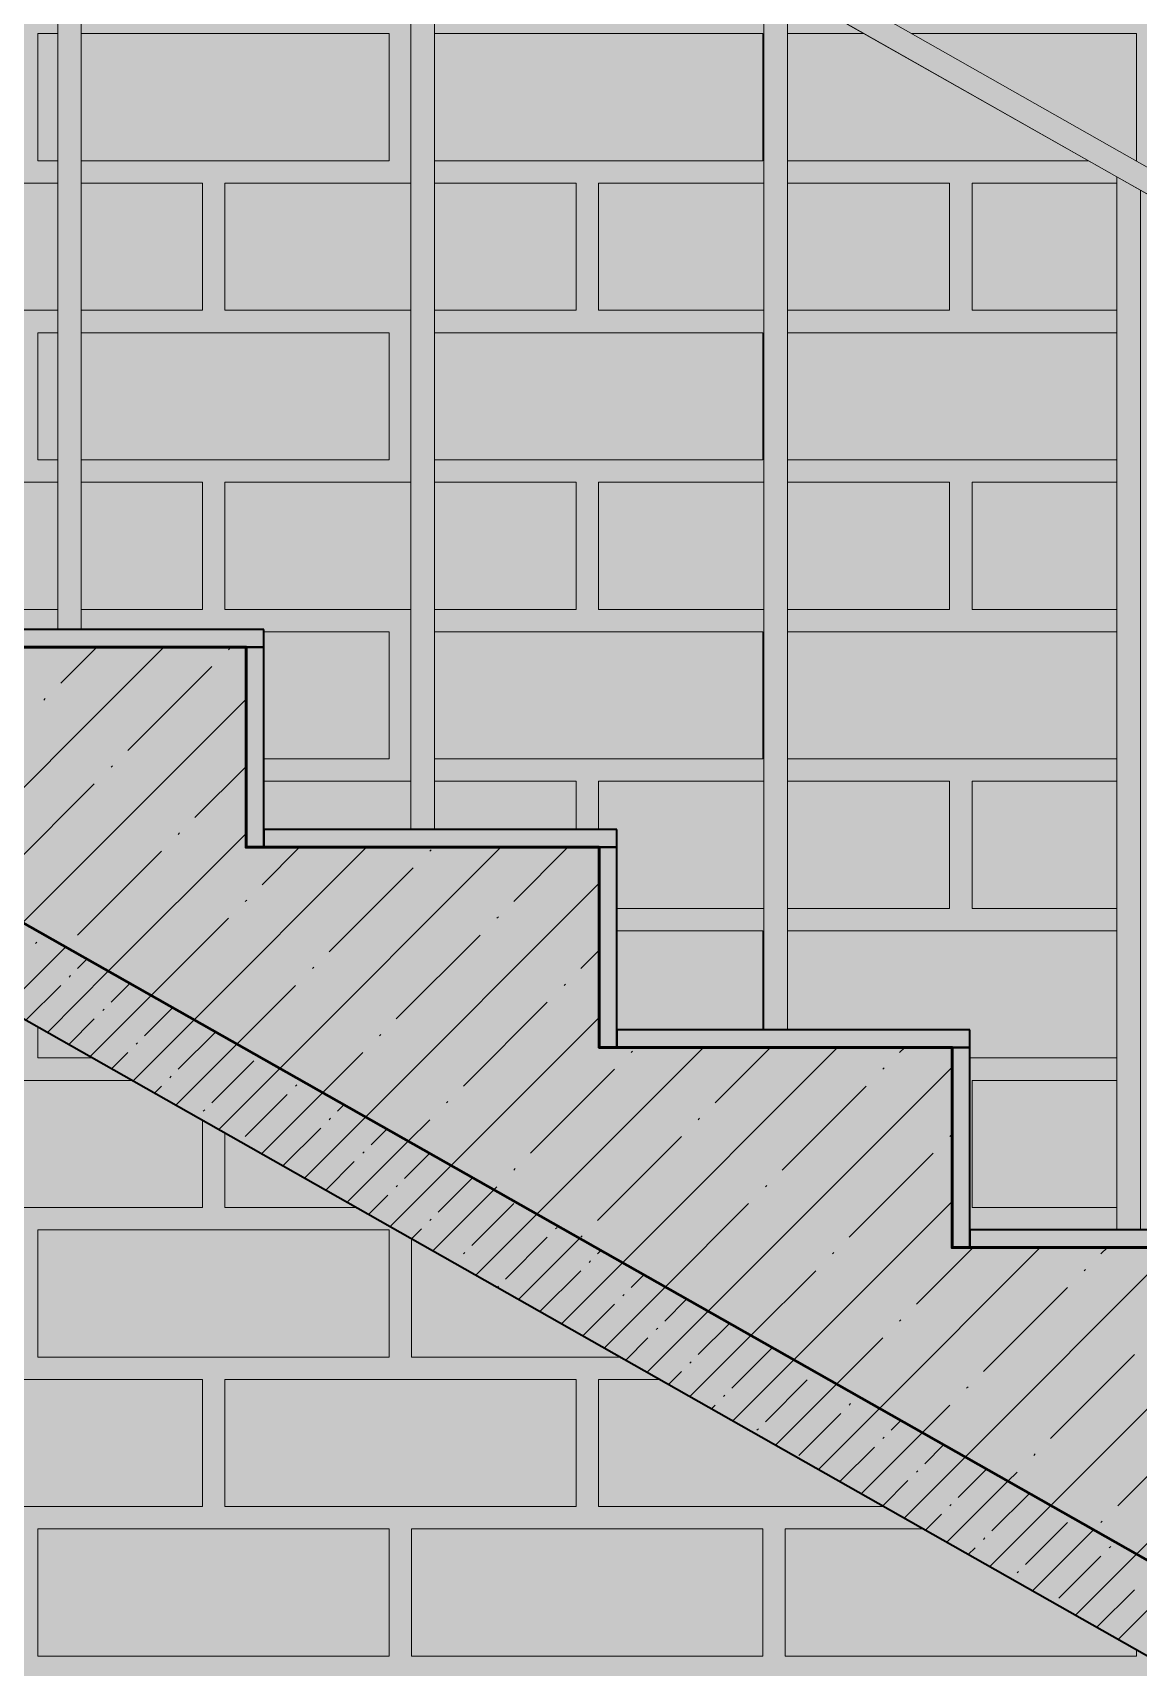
# Model space of a CAD drawing. Header units: millimetres. Extents: x -81576 to 1046824, y -248937 to 691537.
# Drawn here: x 8139 to 10018, y 620677 to 623453 of the extents above; entities that cross this region are included whole.
import ezdxf

# ---------------------------------------------------------------- set-up
doc = ezdxf.new("R2010")
doc.units = ezdxf.units.MM
doc.layers.add('PDF _Геометрия', color=7, linetype='Continuous', true_color=0x1d1d1d)
doc.layers.add('PDF _Сплошная заливка', color=7, linetype='Continuous', true_color=0xffffff)

msp = doc.modelspace()

# ---------------------------------------------------------------- hatches: boundary and pattern name
at = {"layer": 'PDF _Сплошная заливка', "true_color": 0x636466, "transparency": 33554559}
h = msp.add_hatch(color=251, dxfattribs=at)
h.paths.add_polyline_path([(6760.6, 617839.9), (19230.8, 617839.9), (19230.8, 618839.9), (18631.9, 618839.9), (18631.9, 634499.9), (18547.4, 634499.9), (18397.4, 634199.9), (18131.9, 634730.9), (18131.9, 634079.9), (13901.9, 634079.9), (13901.9, 634499.9), (12651.1, 634499.9), (13181.9, 634234.5), (13181.9, 633599.9), (18131.9, 633599.9), (18131.9, 625579.9), (13901.9, 625579.9), (13901.9, 626109.9), (13301.9, 626109.9), (13301.9, 626409.9), (12701.9, 626409.9), (12701.9, 626709.9), (12101.9, 626709.9), (12101.9, 627009.9), (11501.9, 627009.9), (11501.9, 627309.9), (10901.9, 627309.9), (10901.9, 627609.9), (10301.9, 627609.9), (10301.9, 627909.9), (9701.9, 627909.9), (9701.9, 628209.9), (9101.9, 628209.9), (9101.9, 628509.9), (8501.9, 628509.9), (8501.9, 628809.9), (7901.9, 628809.9), (7901.9, 629109.9), (7301.9, 629109.9), (7301.9, 629409.9), (6701.9, 629409.9), (6701.9, 629709.9), (6101.9, 629709.9), (6101.9, 629959.9), (3131.9, 629959.9), (3131.9, 634499.9), (2631.9, 634499.9), (2631.9, 617839.9), (4128.5, 617839.9)], flags=0)
h.paths.add_polyline_path([(6760.6, 618839.9), (3131.9, 618839.9), (3131.9, 622979.9), (6290, 622979.9), (13181.9, 619074.5), (13181.9, 618839.9), (10917.3, 618839.9)], flags=0)
h.paths.add_polyline_path([(15074.1, 618839.9), (13901.9, 618839.9), (13901.9, 619349.9), (13301.9, 619349.9), (13301.9, 619689.9), (12701.9, 619689.9), (12701.9, 620029.9), (12101.9, 620029.9), (12101.9, 620369.9), (11501.9, 620369.9), (11501.9, 620709.9), (10901.9, 620709.9), (10901.9, 621049.9), (10301.9, 621049.9), (10301.9, 621389.9), (9701.9, 621389.9), (9701.9, 621729.9), (9101.9, 621729.9), (9101.9, 622069.9), (8501.9, 622069.9), (8501.9, 622409.9), (7901.9, 622409.9), (7901.9, 622749.9), (7301.9, 622749.9), (7301.9, 623089.9), (6701.9, 623089.9), (6701.9, 623429.9), (6131.9, 623429.9), (6131.9, 623379.9), (3131.9, 623379.9), (3131.9, 629559.9), (5731, 629559.9), (13181.9, 625834.5), (13181.9, 625099.9), (18131.9, 625099.9), (18131.9, 618839.9)], flags=0)
h = msp.add_hatch(color=251, dxfattribs=at)
h.paths.add_polyline_path([(6131.9, 619039.9), (12956.5, 619039.9), (6144.7, 622899.9), (3131.9, 622899.9), (3131.9, 622039.9), (6131.9, 622039.9), (6131.9, 619261.8)], flags=0)
h.paths.add_polyline_path([(14131.9, 619039.9), (14131.9, 620849.9), (14143.8, 620849.9), (13622, 621145.6), (13622, 619379.9), (13931.9, 619379.9), (13931.9, 619039.9)], flags=0)
h.paths.add_polyline_path([(13582, 619379.9), (13582, 621168.2), (13022, 621485.6), (13022, 619719.9), (12982, 619719.9), (12982, 621508.2), (12422, 621825.6), (12422, 620059.9), (12382, 620059.9), (12382, 621848.3), (11822, 622165.6), (11822, 620399.9), (11782, 620399.9), (11782, 622188.3), (11222, 622505.6), (11222, 620740), (11182, 620740), (11182, 622528.3), (10622, 622845.6), (10622, 621080), (10582, 621080), (10582, 622868.3), (10022, 623185.7), (10022, 621420), (9982, 621420), (9982, 623208.3), (9422, 623525.7), (9422, 621760), (9382, 621760), (9382, 623548.4), (8822, 623865.7), (8822, 622100), (8782, 622100), (8782, 623888.4), (8222, 624205.7), (8222, 622440), (8182, 622440), (8182, 624228.4), (7622, 624545.7), (7622, 622780.1), (7582, 622780.1), (7582, 624568.4), (7022, 624885.8), (7022, 623120.1), (6982, 623120.1), (6982, 624908.4), (6422, 625225.8), (6422, 623460.1), (6382, 623460.1), (6382, 625239.9), (6131.9, 625239.9), (6132.4, 623459.9), (6731.9, 623459.9), (6731.9, 623119.9), (7331.9, 623119.9), (7331.9, 622779.9), (7931.9, 622779.9), (7931.9, 622439.9), (8531.9, 622439.9), (8531.9, 622099.9), (9131.9, 622099.9), (9131.9, 621759.9), (9731.9, 621759.9), (9731.9, 621419.9), (10331.9, 621419.9), (10331.9, 621079.9), (10931.9, 621079.9), (10931.9, 620739.9), (11531.9, 620739.9), (11531.9, 620399.9), (12131.9, 620399.9), (12131.9, 620059.9), (12731.9, 620059.9), (12731.9, 619719.9), (13331.9, 619719.9), (13331.9, 619379.9), (13483.6, 619379.9)], flags=0)
h.paths.add_polyline_path([(14211.9, 620857.3), (14211.9, 625099.9), (13181.9, 625099.9), (13181.9, 625834.5), (13171.1, 625839.9), (12858, 625839.9), (6132.4, 629202.7), (6132.4, 625279.9), (6411.6, 625279.9), (6411.9, 625277.5), (14146.5, 620894.3)], flags=0)
h.paths.add_polyline_path([(14207.7, 620849.9), (14211.9, 620849.9), (14211.9, 620857.3)], flags=0)
h.paths.add_polyline_path([(13911.9, 625579.9), (13911.9, 625839.9), (13901.9, 625839.9), (13901.9, 625579.9)], flags=0)
h.paths.add_polyline_path([(14202.1, 625839.9), (14211.9, 625839.9), (14211.9, 627029.9), (13890.8, 627190.4), (13890.8, 626149.9), (13925.2, 626149.9), (13925.2, 626157.9), (13928.8, 626159.9), (13930.4, 626177.9), (13952.8, 626177.9), (13953.5, 626157.9), (13956.4, 626157.9), (13956.4, 626149.9), (13990.8, 626149.9), (13990.8, 626139.9), (13952.8, 626139.9), (13951.2, 625939.9), (13931.9, 625939.9), (13932.3, 625839.9), (14034.9, 625839.9)], flags=0)
h.paths.add_polyline_path([(13750.8, 626139.9), (13750.8, 626149.9), (13785.2, 626149.9), (13785.2, 626157.9), (13788.8, 626159.9), (13790.4, 626177.9), (13812.8, 626177.9), (13813.5, 626157.9), (13816.4, 626157.9), (13816.4, 626149.9), (13850.8, 626149.9), (13850.8, 627210.4), (12090.8, 628090.4), (12090.8, 627049.9), (12125.2, 627049.9), (12125.2, 627057.9), (12128.8, 627059.9), (12130.4, 627077.9), (12152.8, 627077.9), (12153.5, 627057.9), (12156.4, 627057.9), (12156.4, 627049.9), (12190.8, 627049.9), (12190.8, 627039.9), (12152.8, 627039.9), (12151.2, 626839.9), (12131.9, 626839.9), (12131.9, 626739.9), (12731.9, 626739.9), (12731.9, 626439.9), (13331.9, 626439.9), (13331.9, 626139.9), (13725.8, 626139.9)], flags=0)
h.paths.add_polyline_path([(11950.8, 627039.9), (11950.8, 627049.9), (11985.2, 627049.9), (11985.2, 627057.9), (11988.8, 627059.9), (11990.4, 627077.9), (12012.8, 627077.9), (12013.5, 627057.9), (12016.4, 627057.9), (12016.4, 627049.9), (12050.8, 627049.9), (12050.8, 628110.4), (10290.8, 628990.4), (10290.8, 627949.9), (10325.2, 627949.9), (10325.2, 627957.9), (10328.8, 627959.9), (10330.4, 627977.9), (10352.8, 627977.9), (10353.5, 627957.9), (10356.4, 627957.9), (10356.4, 627949.9), (10390.8, 627949.9), (10390.8, 627939.9), (10352.8, 627939.9), (10351.2, 627739.9), (10331.9, 627739.9), (10331.9, 627639.9), (10931.9, 627639.9), (10931.9, 627339.9), (11531.9, 627339.9), (11531.9, 627039.9)], flags=0)
h.paths.add_polyline_path([(14211.9, 627119.3), (14211.9, 627829.9), (13880.4, 627995.6), (13879.4, 627979.9), (13877.9, 627979.9), (13880.5, 627953.5), (13880.7, 627939.9), (13890.8, 627939.9), (13890.8, 627279.9), (14164.8, 627142.9)], flags=0)
h.paths.add_polyline_path([(13850.8, 627299.9), (13850.8, 627939.9), (13862.8, 627941.4), (13861, 627960.8), (13862.1, 627971.1), (13861.9, 627979.9), (13861.1, 627979.9), (13861, 628005.4), (12080.4, 628895.6), (12079.4, 628879.9), (12077.9, 628879.9), (12080.5, 628853.5), (12080.7, 628839.9), (12090.8, 628839.9), (12090.8, 628179.9), (13848.8, 627300.9)], flags=0)
h.paths.add_polyline_path([(14211.9, 627919.3), (14211.9, 633599.9), (13961.9, 633599.9), (13961.9, 633585.8), (13911.9, 633583), (13911.4, 633579.6), (8401.3, 630824.6), (14164.8, 627942.9)], flags=0)
h.paths.add_polyline_path([(10150.8, 627939.9), (10150.8, 627949.9), (10185.2, 627949.9), (10185.2, 627957.9), (10188.8, 627959.9), (10190.4, 627977.9), (10212.8, 627977.9), (10213.5, 627957.9), (10216.4, 627957.9), (10216.4, 627949.9), (10250.8, 627949.9), (10250.8, 629010.4), (8490.8, 629890.4), (8490.8, 628849.9), (8525.2, 628849.9), (8525.2, 628857.9), (8528.8, 628859.9), (8530.4, 628877.9), (8552.8, 628877.9), (8553.5, 628857.9), (8556.4, 628857.9), (8556.4, 628849.9), (8590.8, 628849.9), (8590.8, 628839.9), (8552.8, 628839.9), (8551.2, 628639.9), (8531.9, 628639.9), (8531.9, 628539.9), (9131.9, 628539.9), (9131.9, 628239.9), (9731.9, 628239.9), (9731.9, 627939.9), (10137.9, 627939.9)], flags=0)
h.paths.add_polyline_path([(13870.8, 627975.1), (13873.4, 627979.9), (13865.8, 627979.9), (13870.4, 627975.5)], flags=0)
h.paths.add_polyline_path([(12050.8, 628199.9), (12050.8, 628839.9), (12062.8, 628841.4), (12061, 628860.8), (12062.1, 628871.1), (12061.9, 628879.9), (12061.1, 628879.9), (12061.1, 628905.3), (10280.4, 629795.6), (10279.4, 629779.9), (10277.9, 629779.9), (10280.5, 629753.5), (10280.7, 629739.9), (10290.8, 629739.9), (10290.8, 629079.9), (11980.7, 628234.9)], flags=0)
h.paths.add_polyline_path([(7931.9, 628839.9), (8350.8, 628839.9), (8350.8, 628849.9), (8385.2, 628849.9), (8385.2, 628857.9), (8388.8, 628859.9), (8390.4, 628877.9), (8412.8, 628877.9), (8413.5, 628857.9), (8416.4, 628857.9), (8416.4, 628849.9), (8450.8, 628849.9), (8449.3, 629911.2), (7698.8, 630286.4), (6690.8, 629782.4), (6690.8, 629749.9), (6725.2, 629749.9), (6725.2, 629757.9), (6728.8, 629759.9), (6730.4, 629777.9), (6752.8, 629777.9), (6753.5, 629757.9), (6756.4, 629757.9), (6756.4, 629749.9), (6790.8, 629749.9), (6790.8, 629739.9), (6752.8, 629739.9), (6751.2, 629539.9), (6731.9, 629539.9), (6732.3, 629439.9), (7331.9, 629439.9), (7331.9, 629139.9), (7931.9, 629139.9), (7931.9, 628902.1)], flags=0)
h.paths.add_polyline_path([(12070.8, 628875.1), (12073.4, 628879.9), (12065.8, 628879.9), (12070.4, 628875.5)], flags=0)
h.paths.add_polyline_path([(10250.8, 629099.9), (10250.8, 629739.9), (10262.8, 629741.4), (10261, 629760.8), (10262.1, 629771.1), (10261.9, 629779.9), (10261.1, 629779.9), (10261, 629805.4), (8480.4, 630695.6), (8479.4, 630679.9), (8477.9, 630679.9), (8480.5, 630653.5), (8480.7, 630639.9), (8490.8, 630639.9), (8490.8, 629979.9), (10246, 629102.3)], flags=0)
h.paths.add_polyline_path([(6625.7, 629749.9), (6650.8, 629749.9), (6650.8, 629762.4), (6630.7, 629752.4)], flags=0)
h.paths.add_polyline_path([(10270.8, 629775.1), (10273.4, 629779.9), (10267.8, 629777.9), (10270.4, 629775.5)], flags=0)
h.paths.add_polyline_path([(8450.8, 629999.9), (8450.8, 630639.9), (8462.8, 630641.4), (8461, 630660.8), (8462.1, 630671.1), (8461.9, 630679.9), (8461.1, 630679.9), (8461.1, 630705.3), (8435.8, 630718), (8319.4, 630718), (8319.4, 630636.8), (8399.6, 630636.8), (7788.3, 630331.2), (8449.3, 630000.7)], flags=0)
h.paths.add_polyline_path([(8470.8, 630675.1), (8473.4, 630679.9), (8465.8, 630679.9), (8470.4, 630675.5)], flags=0)
h.paths.add_polyline_path([(11751.9, 632544.6), (11911.9, 632624.6), (11911.9, 632627.6), (11751.9, 632545.8)], flags=0)
h.paths.add_polyline_path([(11951.9, 632644.6), (12111.9, 632724.6), (12111.9, 632730), (11951.9, 632648.1)], flags=0)
h.paths.add_polyline_path([(12151.9, 632744.6), (12311.9, 632824.6), (12311.9, 632832.4), (12151.9, 632750.5)], flags=0)
h.paths.add_polyline_path([(12351.9, 632844.6), (12511.9, 632924.6), (12511.9, 632934.7), (12351.9, 632852.8)], flags=0)
h.paths.add_polyline_path([(12551.9, 632944.6), (12711.9, 633024.6), (12711.9, 633037.1), (12551.9, 632955.2)], flags=0)
h.paths.add_polyline_path([(12751.9, 633044.6), (12911.9, 633124.6), (12911.9, 633139.5), (12751.9, 633057.6)], flags=0)
h.paths.add_polyline_path([(12951.9, 633144.6), (13111.9, 633224.6), (13111.9, 633241.8), (12951.9, 633159.9)], flags=0)
h.paths.add_polyline_path([(13151.9, 633244.6), (13311.9, 633324.6), (13311.9, 633344.2), (13151.9, 633262.3)], flags=0)
h.paths.add_polyline_path([(13351.9, 633344.6), (13511.9, 633424.6), (13511.9, 633446.5), (13351.9, 633364.6)], flags=0)
h.paths.add_polyline_path([(13551.9, 633444.6), (13711.9, 633524.6), (13711.9, 633548.9), (13551.9, 633467)], flags=0)
h.paths.add_polyline_path([(13751.9, 633544.6), (13817.9, 633577.6), (13761.9, 633574.5), (13751.9, 633569.4), (13751.9, 633564.3)], flags=0)
for points in [[(14192.2, 620822.5), (14211.9, 620857.3), (6411.6, 625277.1), (6411.6, 625239.9), (6397.1, 625239.9), (14147.9, 620847.5)], [(8782, 622100), (8822, 622100), (8822, 623865.7), (8782, 623888.4), (8782, 622409.9)], [(9982, 621420), (10022, 621420), (10022, 623185.7), (9982, 623208.3), (9982, 621729.9)], [(12956.5, 619039.9), (13181.9, 619039.9), (13181.9, 619074.5), (6290, 622979.9), (6131.9, 622979.9), (6131.9, 622899.9), (6144.7, 622899.9), (12895.4, 619074.5)], [(9101.9, 621729.9), (9131.9, 621729.9), (9131.9, 622069.9), (9101.9, 622069.9), (9101.9, 621823.1)], [(9388, 621729.9), (9731.9, 621729.9), (9731.9, 621759.9), (9131.9, 621759.9), (9131.9, 621729.9), (9382, 621729.9)], [(10331.9, 621389.9), (10331.9, 621419.9), (9731.9, 621419.9), (9731.9, 621389.9), (10301.9, 621389.9)]]:
    msp.add_hatch(color=251, dxfattribs=at).paths.add_polyline_path(points)

# ---------------------------------------------------------------- linework, layer by layer
at = {"layer": 'PDF _Геометрия', "color": 7, "lineweight": 9}
msp.add_lwpolyline([(6411.9, 625277.5), (14211.9, 620857.3)], close=True, dxfattribs=at)
for points in [[(13622, 619379.9), (13622, 621145.6), (14143.8, 620849.9), (14131.9, 620849.9), (14131.9, 620809.9), (14131.9, 620849.9), (14211.9, 620849.9), (14211.9, 620809.9), (14131.9, 620809.9), (14211.9, 620809.9), (14211.9, 620849.9), (14207.7, 620849.9), (14211.9, 620857.3), (14192.2, 620822.5), (6397.1, 625239.9)], [(8182, 624228.4), (8182, 622440), (8182, 624228.4)], [(8222, 624205.7), (8222, 622440), (8222, 624205.7)], [(8782, 623888.4), (8782, 622100), (8782, 623888.4)], [(8822, 623865.7), (8822, 622100), (8822, 623865.7)], [(9382, 623548.4), (9382, 621760), (9382, 623548.4)], [(9422, 623525.7), (9422, 621760), (9422, 623525.7), (9982, 623208.3), (9982, 621420), (9982, 623208.3), (10022, 623185.7), (10022, 621420), (10022, 623185.7), (10582, 622868.3), (10582, 621080)], [(8222, 622440), (8182, 622440), (8222, 622440)], [(8216, 622440), (8188, 622440), (8216, 622440)], [(8822, 622100), (8782, 622100), (8822, 622100)], [(8816, 622100), (8788, 622100), (8816, 622100)], [(9422, 621760), (9382, 621760), (9422, 621760)], [(9416, 621760), (9388, 621760), (9416, 621760)], [(10022, 621420), (9982, 621420), (10022, 621420)], [(10016, 621420), (9988, 621420), (10016, 621420)]]:
    msp.add_lwpolyline(points, dxfattribs=at)
at = {"layer": 'PDF _Геометрия', "color": 7, "lineweight": 35}
for points in [[(10301.9, 621389.9), (9701.9, 621389.9), (9701.9, 621729.9), (9101.9, 621729.9), (9101.9, 622069.9), (8501.9, 622069.9), (8501.9, 622409.9), (7901.9, 622409.9), (7901.9, 622749.9), (7301.9, 622749.9), (7301.9, 623089.9), (6701.9, 623089.9), (6701.9, 623429.9), (6131.9, 623429.9), (6131.9, 623379.9), (3131.9, 623379.9)], [(3131.9, 622979.9), (3131.9, 622899.9), (6131.9, 622899.9), (6144.7, 622899.9), (12956.5, 619039.9), (13181.9, 619039.9)]]:
    msp.add_lwpolyline(points, dxfattribs=at)
at = {"layer": 'PDF _Геометрия', "color": 7, "lineweight": 53}
msp.add_lwpolyline([(10301.9, 621389.9), (9701.9, 621389.9), (9701.9, 621729.9), (9101.9, 621729.9), (9101.9, 622069.9), (8501.9, 622069.9), (8501.9, 622409.9), (7901.9, 622409.9), (7901.9, 622749.9), (7301.9, 622749.9), (7301.9, 623089.9), (6701.9, 623089.9), (6701.9, 623429.9), (6131.9, 623429.9), (6131.9, 623379.9), (3131.9, 623379.9)], dxfattribs=at)
at = {"layer": 'PDF _Геометрия', "color": 9, "lineweight": 9, "true_color": 0xcacaca}
for points in [[(8182, 623451.8), (8148.3, 623451.8), (8148.3, 623235.9), (8182, 623235.9)], [(8222, 623235.9), (8745.2, 623235.9), (8745.2, 623451.8), (8222, 623451.8)], [(8822, 623235.9), (9380.2, 623235.9), (9380.2, 623451.8), (8822, 623451.8)], [(9422, 623451.8), (9552.4, 623451.8)], [(9633.5, 623451.8), (10015.2, 623451.8), (10015.2, 623235.9)], [(9422, 623235.9), (9933.4, 623235.9)], [(8182, 623197.8), (7830.8, 623197.8), (7830.8, 622981.9), (8182, 622981.9)], [(8222, 622981.9), (8427.7, 622981.9), (8427.7, 623197.8), (8222, 623197.8)], [(8782, 623197.8), (8465.8, 623197.8), (8465.8, 622981.9), (8782, 622981.9)], [(8822, 622981.9), (9062.7, 622981.9), (9062.7, 623197.8), (8822, 623197.8)], [(9382, 623197.8), (9100.8, 623197.8), (9100.8, 622981.9), (9382, 622981.9)], [(9422, 622981.9), (9697.7, 622981.9), (9697.7, 623197.8), (9422, 623197.8)], [(9982, 623197.8), (9735.8, 623197.8), (9735.8, 622981.9), (9982, 622981.9)], [(8182, 622943.8), (8148.3, 622943.8), (8148.3, 622727.9), (8182, 622727.9)], [(8222, 622727.9), (8745.2, 622727.9), (8745.2, 622943.8), (8222, 622943.8)], [(8822, 622727.9), (9380.2, 622727.9), (9380.2, 622943.8), (8822, 622943.8)], [(9422, 622943.8), (9982, 622943.8)], [(9422, 622727.9), (9982, 622727.9)], [(7931.9, 622689.8), (8182, 622689.8)], [(8222, 622473.9), (8427.7, 622473.9), (8427.7, 622689.8), (8222, 622689.8)], [(8782, 622689.8), (8465.8, 622689.8), (8465.8, 622473.9), (8782, 622473.9)], [(8822, 622473.9), (9062.7, 622473.9), (9062.7, 622689.8), (8822, 622689.8)], [(9382, 622689.8), (9100.8, 622689.8), (9100.8, 622473.9), (9382, 622473.9)], [(9422, 622473.9), (9697.7, 622473.9), (9697.7, 622689.8), (9422, 622689.8)], [(9982, 622689.8), (9735.8, 622689.8), (9735.8, 622473.9), (9982, 622473.9)], [(7931.9, 622473.9), (8182, 622473.9)], [(8531.9, 622219.9), (8745.2, 622219.9), (8745.2, 622435.8), (8531.9, 622435.8)], [(8822, 622219.9), (9380.2, 622219.9), (9380.2, 622435.8), (8822, 622435.8)], [(9422, 622435.8), (9982, 622435.8)], [(9422, 622219.9), (9982, 622219.9)], [(8531.9, 622181.8), (8782, 622181.8)], [(8822, 622181.8), (9062.7, 622181.8), (9062.7, 622099.9)], [(9100.8, 622099.9), (9100.8, 622181.8), (9382, 622181.8)], [(9422, 621965.9), (9697.7, 621965.9), (9697.7, 622181.8), (9422, 622181.8)], [(9982, 622181.8), (9735.8, 622181.8), (9735.8, 621965.9), (9982, 621965.9)], [(9131.9, 621965.9), (9382, 621965.9)], [(9131.9, 621927.8), (9380.2, 621927.8), (9380.2, 621759.9)], [(9422, 621927.8), (9982, 621927.8)], [(8148.3, 621764.5), (8148.3, 621711.9), (8241.2, 621711.9)], [(9731.9, 621711.9), (9982, 621711.9)], [(8308.4, 621673.8), (7830.8, 621673.8), (7830.8, 621457.9), (8427.7, 621457.9), (8427.7, 621606.2)], [(9982, 621673.8), (9735.8, 621673.8), (9735.8, 621457.9), (9982, 621457.9)], [(8465.8, 621584.6), (8465.8, 621457.9), (8689.4, 621457.9)], [(8783.3, 621404.7), (8783.3, 621203.9), (9137.6, 621203.9)], [(9204.9, 621165.8), (9100.8, 621165.8), (9100.8, 620949.9), (9585.9, 620949.9)], [(9653.1, 620911.8), (9418.3, 620911.8), (9418.3, 620695.9), (10015.2, 620695.9), (10015.2, 620706.6)]]:
    msp.add_lwpolyline(points, dxfattribs=at)
at = {"layer": 'PDF _Геометрия', "color": 7, "lineweight": 53}
msp.add_lwpolyline([(13181.9, 619074.5), (13181.9, 618839.9), (3131.9, 618839.9), (3131.9, 622979.9), (6290, 622979.9)], close=True, dxfattribs=at)
at = {"layer": 'PDF _Геометрия', "color": 7, "lineweight": 35}
for points in [[(8531.9, 622439.9), (7931.9, 622439.9), (7931.9, 622409.9), (8531.9, 622409.9)], [(8531.9, 622069.9), (8531.9, 622409.9), (8501.9, 622409.9), (8501.9, 622069.9)], [(9131.9, 622099.9), (8531.9, 622099.9), (8531.9, 622069.9), (9131.9, 622069.9)], [(9131.9, 621729.9), (9131.9, 622069.9), (9101.9, 622069.9), (9101.9, 621729.9)], [(9731.9, 621759.9), (9131.9, 621759.9), (9131.9, 621729.9), (9731.9, 621729.9)], [(9731.9, 621389.9), (9731.9, 621729.9), (9701.9, 621729.9), (9701.9, 621389.9)], [(10331.9, 621419.9), (9731.9, 621419.9), (9731.9, 621389.9), (10331.9, 621389.9)]]:
    msp.add_lwpolyline(points, close=True, dxfattribs=at)
at = {"layer": 'PDF _Геометрия', "color": 250, "lineweight": 9, "true_color": 0x2c2c2c}
for points in [[(7873.1, 621920.4), (7976.7, 622024.1), (8362.5, 622409.9)], [(8187, 622348.4), (8248.5, 622409.9)], [(8472.1, 622405.4), (8474.5, 622407.8)], [(8301, 622234.3), (8443.6, 622376.9)], [(8018.7, 621837.9), (8122.3, 621941.6), (8501.9, 622321.1)], [(8158.5, 622319.8), (8160.8, 622322.2)], [(8272.5, 622205.8), (8274.9, 622208.2)], [(8415.1, 622120.3), (8501.9, 622207.1)], [(8101.4, 622034.7), (8244, 622177.3)], [(8386.6, 622091.7), (8388.9, 622094.1)], [(8164.3, 621755.4), (8267.9, 621859.1), (8501.9, 622093)], [(8309.9, 621672.9), (8413.5, 621776.5), (8706.8, 622069.9)], [(8455.5, 621590.4), (8559.1, 621694), (8934.9, 622069.9)], [(8529.1, 622006.2), (8592.8, 622069.9)], [(8814.2, 622063.2), (8816.6, 622065.6)], [(8956.8, 621977.7), (9049, 622069.9)], [(8215.5, 621920.7), (8358, 622063.2)], [(8643.2, 621892.2), (8785.7, 622034.7)], [(8601.1, 621507.9), (8704.7, 621611.5), (9101.9, 622008.7)], [(8500.6, 621977.7), (8503, 621980.1)], [(8237.1, 621714.2), (8340.7, 621817.8), (8472.1, 621949.2)], [(8928.3, 621949.2), (8930.7, 621951.6)], [(8091.5, 621796.7), (8195.1, 621900.3)], [(8144.2, 621906.4), (8146.6, 621908.8)], [(8757.2, 621778.1), (8899.8, 621920.7)], [(8215.5, 621863.7), (8231.5, 621879.7)], [(9070.9, 621863.7), (9101.9, 621894.7)], [(8201.2, 621849.4), (8203.6, 621851.8)], [(8614.7, 621863.7), (8617, 621866)], [(8127.9, 621776.1), (8187, 621835.1)], [(8272.5, 621806.6), (8304.3, 621838.4)], [(8382.7, 621631.7), (8486.3, 621735.3), (8586.1, 621835.1)], [(9042.3, 621835.1), (9044.7, 621837.5)], [(8258.3, 621792.4), (8260.6, 621794.7)], [(8329.5, 621749.6), (8377.1, 621797.2)], [(8871.3, 621664.1), (9013.8, 621806.6)], [(8200.7, 621734.8), (8244, 621778.1)], [(8746.7, 621425.4), (8850.3, 621529), (9101.9, 621780.6)], [(8315.3, 621735.3), (8317.7, 621737.7)], [(8386.6, 621692.6), (8449.9, 621755.9)], [(8728.7, 621749.6), (8731.1, 621752)], [(8273.5, 621693.6), (8301, 621721.1)], [(8443.6, 621635.6), (8514.9, 621706.8)], [(8528.3, 621549.2), (8631.9, 621652.8), (8700.2, 621721.1)], [(8892.3, 621342.9), (8995.9, 621446.5), (9279.2, 621729.9)], [(9037.9, 621260.4), (9141.5, 621364), (9507.3, 621729.9)], [(9156.4, 621721.1), (9158.8, 621723.5)], [(9299, 621635.6), (9393.3, 621729.9)], [(9612.6, 621721.1), (9621.4, 621729.9)], [(8372.3, 621678.3), (8374.7, 621680.7)], [(8985.3, 621550), (9127.9, 621692.6)], [(9183.5, 621177.9), (9287.1, 621281.5), (9701.9, 621696.3)], [(9584.1, 621692.6), (9586.4, 621694.9)], [(8346.3, 621652.3), (8358, 621664.1)], [(8500.6, 621578.5), (8571.9, 621649.8)], [(8586.1, 621664.1), (8588.5, 621666.4)], [(9413, 621521.5), (9555.6, 621664.1)], [(8429.3, 621621.3), (8431.7, 621623.7)], [(8657.4, 621621.3), (8668.3, 621632.2)], [(8842.8, 621635.6), (8845.1, 621637.9)], [(8643.2, 621607), (8645.5, 621609.4)], [(8673.9, 621466.7), (8777.5, 621570.3), (8814.2, 621607)], [(9270.4, 621607), (9272.8, 621609.4)], [(8564.7, 621528.6), (8628.9, 621592.8)], [(8714.5, 621564.3), (8741.1, 621590.9)], [(9099.4, 621436), (9241.9, 621578.5)], [(9698.1, 621578.5), (9700.5, 621580.9)], [(8700.2, 621550), (8702.6, 621552.4)], [(8771.5, 621507.2), (8813.9, 621549.7)], [(9527.1, 621407.5), (9669.6, 621550)], [(8637.5, 621487.3), (8685.9, 621535.8)], [(8956.8, 621521.5), (8959.2, 621523.9)], [(8757.2, 621493), (8759.6, 621495.4)], [(8819.5, 621384.2), (8923.1, 621487.8), (8928.3, 621493)], [(8828.5, 621450.2), (8886.7, 621508.4)], [(9384.5, 621493), (9386.9, 621495.4)], [(8710.3, 621446.1), (8743, 621478.7)], [(8885.5, 621393.2), (8956.8, 621464.5)], [(9110.7, 621219.2), (9214.3, 621322.8), (9356, 621464.5)], [(9329.1, 621095.4), (9432.7, 621199), (9701.9, 621468.2)], [(8814.2, 621436), (8816.6, 621438.3)], [(8783.1, 621404.8), (8800, 621421.7)], [(8942.6, 621336.2), (9013.8, 621407.5)], [(8965.1, 621301.7), (9068.7, 621405.3)], [(9028.1, 621421.7), (9030.5, 621424.1)], [(9070.9, 621407.5), (9073.2, 621409.8)], [(8871.3, 621378.9), (8873.6, 621381.3)], [(9099.4, 621378.9), (9105.1, 621384.7)], [(9474.7, 621012.9), (9578.3, 621116.5), (9851.6, 621389.9)], [(9498.5, 621378.9), (9500.9, 621381.3)], [(9620.2, 620930.4), (9723.9, 621034), (10079.7, 621389.9)], [(9641.1, 621293.4), (9737.6, 621389.9)], [(9765.8, 620847.9), (9869.5, 620951.5), (10301.9, 621383.9)], [(9954.7, 621378.9), (9965.7, 621389.9)], [(8855.9, 621363.5), (8857, 621364.7)], [(9001.5, 621281), (9070.9, 621350.4)], [(9085.1, 621364.7), (9087.5, 621367.1)], [(9256.3, 621136.7), (9359.9, 621240.3), (9470, 621350.4)], [(9926.2, 621350.4), (9928.6, 621352.8)], [(8928.7, 621322.3), (8930.7, 621324.3)], [(9156.4, 621321.9), (9177.9, 621343.4)], [(9755.2, 621179.4), (9897.7, 621321.9)], [(9074.3, 621239.8), (9127.9, 621293.4)], [(9142.1, 621307.7), (9144.5, 621310)], [(9213.4, 621264.9), (9250.7, 621302.2)], [(9270.4, 621207.9), (9323.5, 621260.9)], [(9612.6, 621264.9), (9615, 621267.3)], [(9147.1, 621198.5), (9184.9, 621236.4)], [(9199.2, 621250.6), (9201.5, 621253)], [(9401.9, 621054.2), (9505.5, 621157.8), (9584.1, 621236.4)], [(9327.5, 621150.8), (9396.3, 621219.6)], [(9869.2, 621065.3), (10011.8, 621207.9)], [(9219.9, 621157.3), (9241.9, 621179.4)], [(9256.2, 621193.6), (9258.6, 621196)], [(9384.5, 621093.8), (9455.8, 621165.1)], [(9726.6, 621150.8), (9729, 621153.2)], [(9911.4, 620765.4), (10015.1, 620869), (10301.9, 621155.8)], [(9292.7, 621116), (9299, 621122.3)], [(9313.2, 621136.6), (9315.6, 621139)], [(9527.1, 621122.3), (9529.4, 621124.7)], [(9547.5, 620971.7), (9651.1, 621075.3), (9698.1, 621122.3)], [(9441.5, 621036.8), (9512.8, 621108.1)], [(9598.3, 621079.6), (9614.7, 621095.9)], [(9983.3, 620951.3), (10125.8, 621093.8)], [(9370.2, 621079.6), (9372.6, 621081.9)], [(9584.1, 621065.3), (9586.4, 621067.7)], [(9511.1, 620992.3), (9569.8, 621051)], [(9655.4, 621022.5), (9687.5, 621054.6)], [(9840.7, 621036.8), (9843.1, 621039.2)], [(9641.1, 621008.3), (9643.5, 621010.7)], [(9712.4, 620965.5), (9760.3, 621013.4)], [(9583.9, 620951), (9626.8, 620994)], [(9693, 620889.2), (9796.7, 620992.8), (9812.2, 621008.3)], [(9769.4, 620908.5), (9833.1, 620972.1)], [(9656.7, 620909.8), (9683.9, 620937)], [(9698.1, 620951.3), (9700.5, 620953.6)], [(9826.4, 620851.5), (9897.7, 620922.7)], [(9838.6, 620806.6), (9942.3, 620910.3)], [(9954.7, 620922.7), (9957.1, 620925.1)], [(9729.4, 620868.5), (9740.9, 620880)], [(9755.2, 620894.2), (9757.5, 620896.6)], [(9969, 620880), (9971.4, 620882.3)], [(9883.5, 620794.4), (9954.7, 620865.7)], [(9812.2, 620837.2), (9814.5, 620839.6)], [(9984.2, 620724.1), (10087.8, 620827.8)], [(9947.8, 620744.8), (10011.8, 620808.7)]]:
    msp.add_lwpolyline(points, dxfattribs=at)
at = {"layer": 'PDF _Геометрия', "color": 9, "lineweight": 9, "true_color": 0xcacaca}
for points in [[(8745.2, 621419.8), (8148.3, 621419.8), (8148.3, 621203.9), (8745.2, 621203.9)], [(8427.7, 621165.8), (7830.8, 621165.8), (7830.8, 620949.9), (8427.7, 620949.9)], [(9062.7, 621165.8), (8465.8, 621165.8), (8465.8, 620949.9), (9062.7, 620949.9)], [(8745.2, 620911.8), (8148.3, 620911.8), (8148.3, 620695.9), (8745.2, 620695.9)], [(9380.2, 620911.8), (8783.3, 620911.8), (8783.3, 620695.9), (9380.2, 620695.9)]]:
    msp.add_lwpolyline(points, close=True, dxfattribs=at)
at = {"layer": 'PDF _Сплошная заливка', "lineweight": 35, "transparency": 33554559}
for points in [[(8222, 622440), (8222, 624205.7), (8182, 622440), (8182, 624228.4)], [(9422, 621760), (9422, 623525.7), (9382, 621760), (9382, 623548.4)], [(7931.9, 622409.9), (8531.9, 622409.9), (7931.9, 622439.9), (8531.9, 622439.9)], [(8531.9, 622069.9), (8531.9, 622409.9), (8501.9, 622069.9), (8501.9, 622409.9)], [(8531.9, 622069.9), (9131.9, 622069.9), (8531.9, 622099.9), (9131.9, 622099.9)], [(9731.9, 621389.9), (9731.9, 621729.9), (9701.9, 621389.9), (9701.9, 621729.9)]]:
    msp.add_solid(points, dxfattribs=at)

doc.saveas('drawing.dxf')
